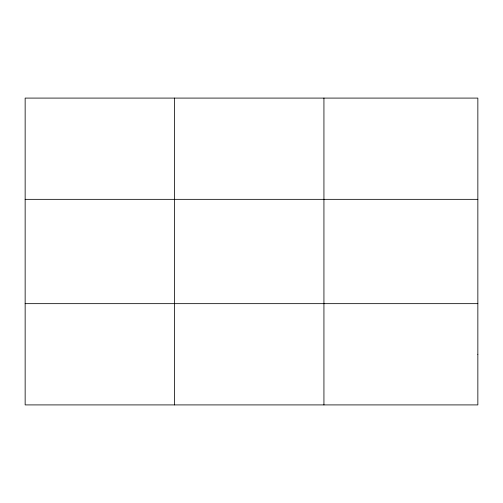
<?xml version="1.0" encoding="UTF-8"?>
<svg xmlns="http://www.w3.org/2000/svg" width="503" height="503" viewBox="0 0 503 503"><rect width="100%" height="100%" fill="white"/><g stroke="black" fill="none" stroke-linecap="round" stroke-linejoin="round"><path stroke-width="0.75" d="M174.541 98.091L174.541 404.909M323.932 98.091L323.932 404.909M25.15 199.339L477.85 199.339M25.15 303.661L477.85 303.661M477.85 354.282L477.85 404.909L25.15 404.909L25.15 98.091L477.85 98.091L477.85 354.282"/></g></svg>
